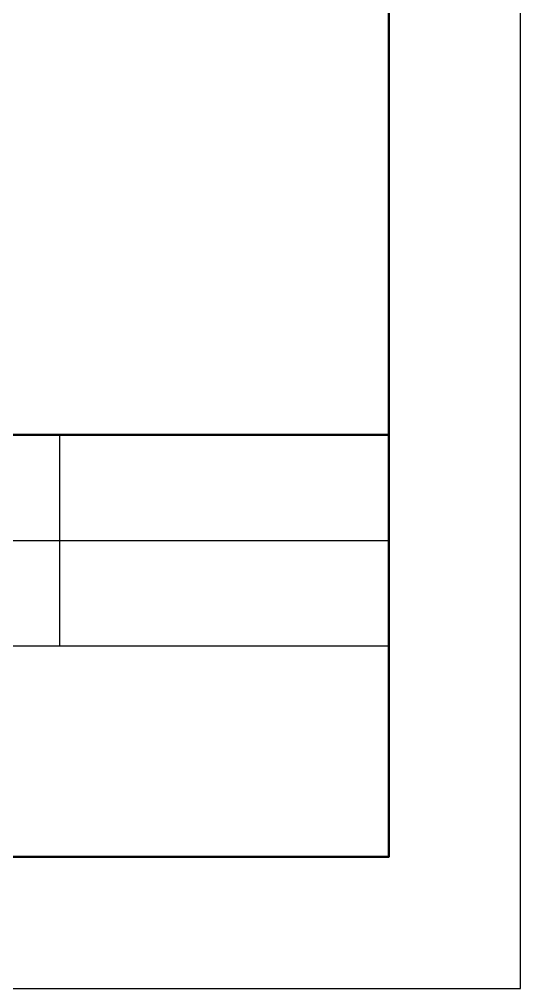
# Model space of a CAD drawing. Header units: millimetres. Extents: x 0 to 1320, y -350 to 297.
# Drawn here: x 1281.9 to 1320, y 0 to 73.5 of the extents above; entities that cross this region are included whole.
import ezdxf

# ---------------------------------------------------------------- set-up
doc = ezdxf.new("R2010")
doc.units = ezdxf.units.MM

msp = doc.modelspace()

# ---------------------------------------------------------------- linework, layer by layer
at = {"color": 1}
msp.add_lwpolyline([(900, 0), (1320, 0), (1320, 297), (900, 297), (900, 0)], dxfattribs=at)
at = {"lineweight": 50}
for points in [[(910, 10), (1310, 10), (1310, 287), (910, 287), (910, 10)], [(1170, 10), (1310, 10), (1310, 42), (1170, 42), (1170, 10)]]:
    msp.add_lwpolyline(points, dxfattribs=at)
at = {"lineweight": 25}
for points in [[(1285, 42), (1285, 26)], [(1230, 34), (1310, 34)], [(1230, 26), (1310, 26)]]:
    msp.add_lwpolyline(points, dxfattribs=at)

doc.saveas('drawing.dxf')
